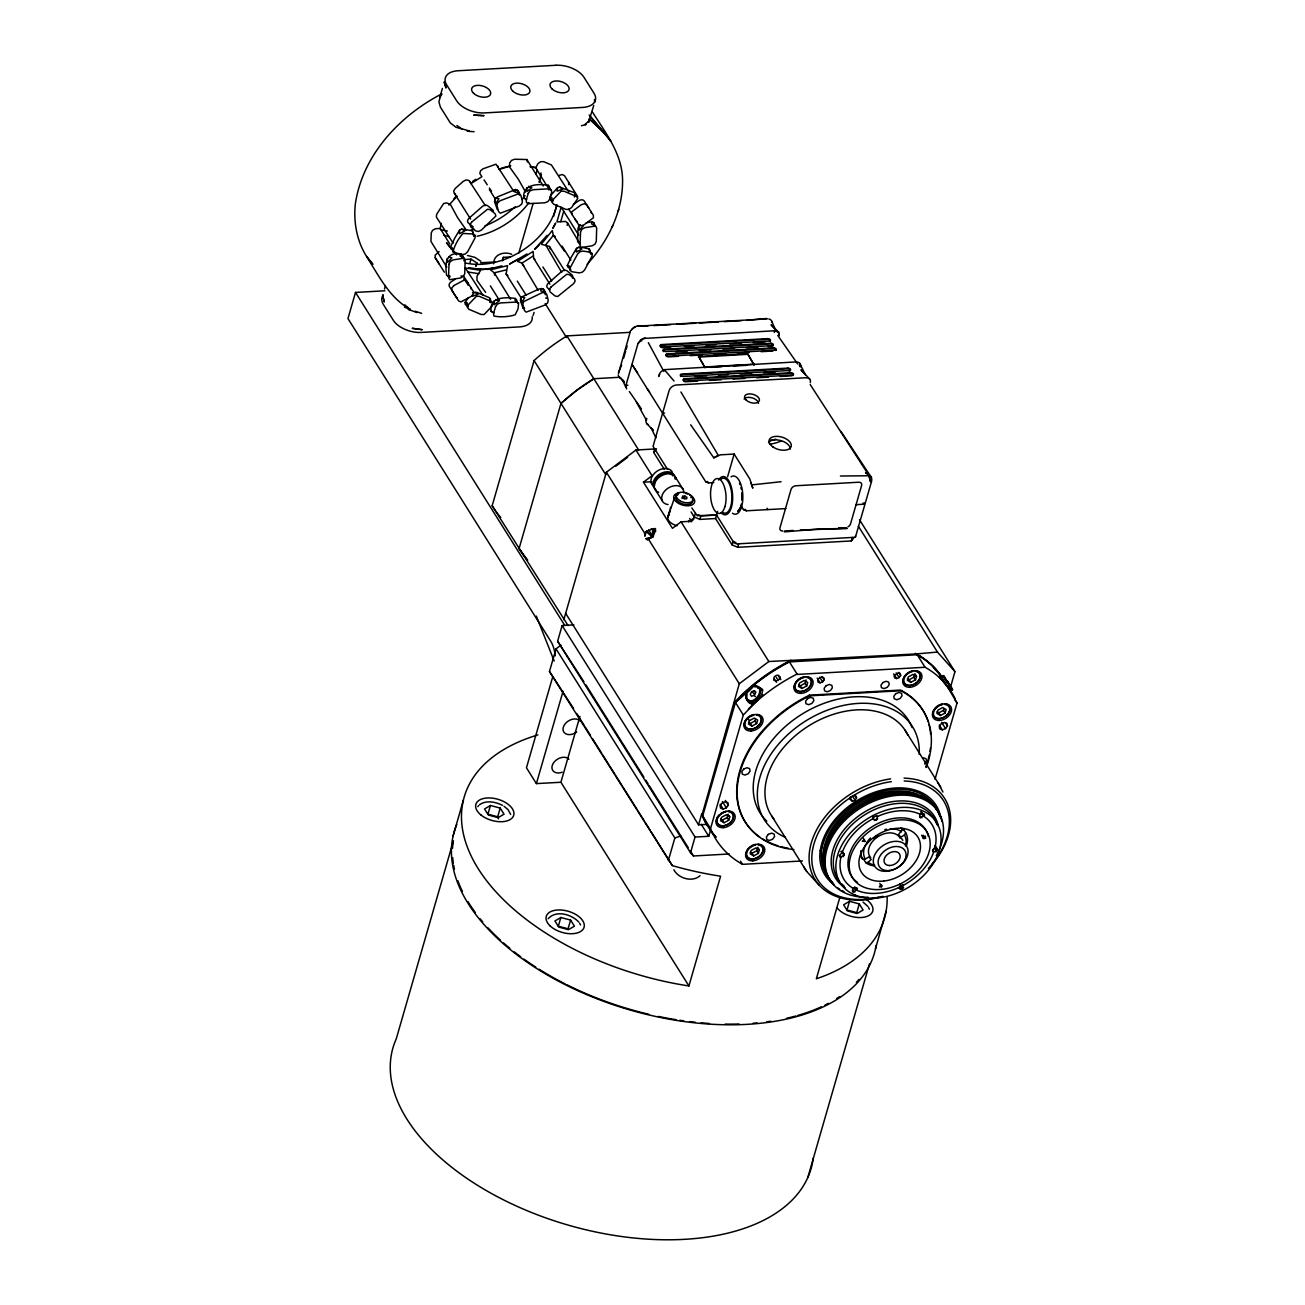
<?xml version="1.0" encoding="UTF-8"?>
<svg xmlns="http://www.w3.org/2000/svg" width="1305" height="1305" viewBox="0 0 1305 1305"><rect width="100%" height="100%" fill="white"/><g stroke="black" fill="none" stroke-linecap="round" stroke-linejoin="round"><path stroke-width="1.5" d="M462.623 258.227L462.198 254.769L460.763 253.904C445.119 251.539 445.119 264.654 446.555 275.192L449.931 277.215M594.15 226.075L593.726 222.617L592.274 221.752L586.222 222.78M459.572 230.12L459.393 233.758L464.857 230.871L461.562 229.076L459.572 230.12L454.988 237.689L450.307 247.363L453.732 251.539L451.987 247.542L450.307 247.363L446.522 242.714L450.078 247.314M576.549 248.358L576.37 251.995L581.834 249.108L578.539 247.314L576.549 248.358L571.166 257.379L567.284 265.6L570.709 269.776L568.964 265.763L567.284 265.6M549.862 284.131L533.68 258.357L533.141 251.408L517.498 261.343L521.935 263.137L523.974 266.285M626.596 388.939L625.927 385.334L637.998 343.525L643.022 338.501L774.795 330.736L778.514 332.025L779.167 335.63L778.514 332.025L771.076 324.798L775.447 329.692L771.679 321.193M519.325 195.114L518.33 191.28L515.654 189.502L497.678 196.778L495.802 198.034L494.513 201.525L497.336 209.599M544.577 291.716L543.255 288.894L539.405 288.862L521.657 296.953L520.369 300.46L523.191 308.518M567.218 225.422L567.479 222.829L565.473 221.426L556.909 221.932L561.166 207.169L578.751 235.145M557.545 187.741L557.072 191.15L562.781 189.225L559.633 187.023L557.545 187.741L550.612 195.636L549.911 199.094L552.341 202.161L551.852 197.626L549.731 197.43M587.12 264.279C608.342 241.164 623.35 210.627 622.55 178.752C621.735 153.338 605.52 132.735 592.552 112.197M510.581 299.253L494.269 272.827L490.419 269.809L507.563 265.616L506.112 273.985L521.299 298.144M463.879 260.902L464.189 259.532L470.975 259.14L476.863 262.909L476.243 265.665M502.8 260.087L503.404 257.33L510.19 256.955M682.743 496.259L682.433 497.645L684.391 498.901L686.658 498.771L686.968 497.384L684.995 496.128L682.743 496.259L682.107 498.445M747.031 694.097C743.834 717.897 777.046 686.381 754.404 686.773M441.384 223.302L440.176 228.457L449.801 244.019M563.678 211.377L560.693 221.703M843.209 856.781L844.074 853.747L842.214 852.524L839.425 855.493L840.958 856.863A51.857 36.442 -32.1 0 0 852.703 888.118L856.798 888.069L856.308 890.092L853.046 891.837L852.296 890.467M589.534 252.256L589.338 248.994L582.389 247.412M873.42 815.902L872.686 818.871A51.874 36.361 -32.1 0 0 842.247 852.524M472.361 230.757L473.797 235.993L472.361 230.757L461.562 229.076M589.338 248.994L590.186 252.893M691.813 507.955L697.278 515.703L716.543 515.035L733.932 542.701L736.721 543.908L854.367 537.317L855.509 536.861L871.74 480.827M630.543 330.703L618.472 373.475M670.639 507.172L667.736 517.661L670.036 510.908L667.997 516.421M875.459 948.963L886.079 911.298M453.047 836.211L463.422 799.981M384.926 290.787L355.515 292.434L347.962 318.567L550.857 641.408A21.875 9.624 86.8 0 1 555.229 655.828M384.502 289.009L385.464 285.681M440.911 93.601L442.395 88.43M469.979 262.631L470.975 259.14M475.852 266.399L476.863 262.909M493.698 263.806C493.453 254.116 504.268 251.229 511.707 254.263M502.392 260.804L503.404 257.33M518.786 253.105L533.141 203.401M541.412 174.707L539.21 182.357A65.609 46.083 -32.1 0 0 540.971 172.913M548.752 189.894L549.226 186.436L548.165 185.245C538.052 183.63 522.294 184.07 523.729 198.148L526.633 199.698M553.565 216.369L556.876 204.885M533.125 315.549L534.039 312.384M593.742 105.509L588.49 122.311L589.403 119L604.835 133.355L610.773 141.185L590.284 116.553M568.099 625.601L492.164 505.736L534.071 360.572L605.699 474.58M519.08 548.573L527.677 560.302A150.891 106.015 -32.2 0 1 519.08 548.557L560.971 403.408L576.745 390.326L593.84 378.727L619.826 377.259M453.439 840.73L396.247 1038.878A217.609 121.691 16.1 0 0 569.111 1225.379A217.609 121.691 16.1 0 0 813.227 1158.22M490.452 805.479L484.53 808.97L488.347 815.054L498.102 817.664L504.04 814.173L500.207 808.089L490.452 805.479L487.94 814.19L497.694 816.8L498.575 818.871M623.627 358.125L625.65 351.143M626.155 349.414L627.15 345.923M497.694 816.8L500.207 808.089M729.234 853.976L693.428 855.982L690.508 852.72L557.61 641.228L562.129 625.552L573.89 624.883M563.809 619.728L606.368 472.247L635.943 450.029L656.48 448.871M537.921 734.894A218.702 122.311 16.1 0 0 476.814 866.422A218.702 122.311 16.1 0 0 688.909 985.96L720.588 876.193A218.702 122.295 16.1 0 1 672.287 865.606L549.47 671.488L556.012 648.846L560.938 645.143M552.488 677.638L526.453 767.813L536.388 783.62L559.927 782.315M536.388 783.62L563.042 691.307M664.375 469.425L653.691 452.427L654.702 448.936M579.909 716.412L560.905 782.25L688.909 985.928M698.583 356.412L705.01 367.651L698.583 356.412L747.602 353.671L754.029 364.911L747.602 353.671M560.84 917.497L558.328 926.207L568.083 928.801L570.595 920.09L560.84 917.497L554.919 920.971L558.736 927.056L568.491 929.666L574.428 926.175L570.595 920.09M684.375 498.314L684.995 496.128M853.666 538.084L851.398 540.939L737.684 547.301L732.105 544.886L715.532 518.525L699.855 519.406L694.276 516.992L695.288 513.518M699.855 519.406L700.867 515.932L716.543 515.051M715.532 518.525L717.603 511.348M727.619 476.7L734.144 454.058L720.425 454.825L713.802 457.843L690.671 424.81M774.289 332.465L774.795 330.736L778.514 332.025M732.105 544.886L733.1 541.396L735.889 542.603M737.684 547.301L738.679 543.81M668.323 860.615L674.848 837.957L556.012 648.846M690.508 852.72L695.043 837.043L562.129 625.552M706.641 824.385L698.567 824.842L701.715 813.928A139.211 97.793 -32.2 0 0 706.658 824.385L707.065 825.054A139.178 97.761 -32.3 0 1 702.155 814.565M702.123 814.597L739.283 683.738L768.841 661.521L915.8 653.968A138.868 97.565 -32.2 0 1 940.611 675.174M713.966 834.89A138.836 97.549 -32.2 0 1 702.677 816.017L735.449 702.481L752.398 687.653M757.601 700.149L743.312 714.993L710.54 828.545L702.677 816.017M695.043 837.043L708.762 836.277L710.491 830.29A138.868 97.549 -32.1 0 0 716.2 837.174M749.445 720.637L748.483 724.014L751.925 726.069L756.655 723.574L757.65 720.099L754.257 718.06L749.445 720.637L748.63 719.316M720.637 819.083L722.366 820.111L727.081 817.615L728.092 814.141M748.548 722.399L750.277 723.443L754.991 720.931L755.497 719.202M729.74 816.783L726.347 814.744L721.551 817.322L720.572 820.698L724.03 822.754L728.745 820.258L729.74 816.783L728.924 815.462M750.261 852.247L751.99 853.274L756.704 850.778L757.699 847.304L759.363 849.947L758.352 853.405L753.638 855.901L750.196 853.845L751.158 850.485L755.97 847.891L759.363 849.947M798.595 684.782L800.324 685.81L805.038 683.314L806.033 679.856M806.686 685.957L807.697 682.482L804.304 680.443L799.492 683.021L798.529 686.397L801.971 688.453L806.686 685.957L805.038 683.314M851.398 540.939L852.41 537.448M839.686 897.938L816.343 978.799A218.702 122.311 16.1 0 0 887.123 896.649M907.415 678.698L909.145 679.726L913.859 677.23L914.854 673.755L916.518 676.381L915.506 679.856L910.792 682.352L907.35 680.297L908.313 676.92L913.125 674.342L916.518 676.381M849.506 901.315L846.994 910.025L856.749 912.635L859.261 903.925L849.506 901.315L843.585 904.805L847.402 910.89L857.157 913.5L863.094 910.009L859.261 903.925M807.795 1177.567L869.473 963.873M937.023 711.845L938.752 712.873L943.466 710.377L943.972 708.648M950.334 687.719L954.966 671.667L859.571 519.863M945.13 713.019L946.125 709.545L942.732 707.506L937.936 710.083L936.957 713.46L940.416 715.515L945.13 713.019L943.466 710.377M935.016 779.313L957.038 703.036L941.541 676.561M651.228 537.807L645.779 538.769L651.065 537.595L647.117 539.862L653.006 535.866L655.501 530.972L653.609 528.704L653.071 529.944A5.465 2.382 87 0 0 652.549 534.724L652.696 535.817M759.396 693.64L759.787 690.051A8.319 5.726 -50.8 0 0 759.314 688.665A8.319 5.775 -49.3 0 0 757.765 686.822L757.243 686.561A8.417 5.905 -50.3 0 0 756.443 686.267M580.138 224.721L578.017 228.114L577.838 233.856L577.593 241.507L579.518 243.905M653.609 528.704L646.513 531.331L644.849 536.257L644.637 533.141L606.368 472.247M934.82 846.032L937.463 850.012L936.174 851.676L933.842 851.676A51.857 36.442 -32.1 0 1 903.37 885.312L902.065 889.096L900.01 889.39M515.654 189.502L514.806 191.917L519.569 193.254L517.4 189.975M541.51 288.421L540.662 290.836L545.425 292.173L543.255 288.894M903.696 829.572L905.637 832.672L904.43 834.988L900.874 837.174L898.558 834.596L902.538 829.181M548.165 185.245L547.578 186.86L550.498 190.122L549.226 186.436M493.943 312.923L491.055 311.373C489.228 296.692 505.378 296.936 515.475 298.47L514.888 300.085L516.845 302.271M612.061 227.364L612.763 225.52M618.015 211.443L618.815 209.322M460.763 253.904L459.996 255.927L463.928 258.292L462.198 254.769L452.966 252.11C454.466 245.405 458.381 238.587 463.014 233.465L473.291 233.97L475.297 235.373L475.036 237.967L467.63 251.751L465.265 254.035L462.182 254.638M592.274 221.752L591.508 223.775L595.455 226.124L593.726 222.617M850.648 797.42L849.947 799.296L852.442 801.286L855.118 800.21L856.586 797.942L855.868 795.985L853.437 795.642L850.648 797.42A74.303 52.2 -32.1 0 0 813.358 870.044A74.303 52.2 -32.1 0 0 878.852 897.09M919.829 814.141A51.857 36.442 -32.1 0 0 877.629 816.424L876.177 820.046L874.301 820.372M618.472 372.512L621.62 365.09M439.671 97.891L441.906 94.009M588.49 122.311L589.338 120.582L584.966 124.513L586.076 124.579L581.443 125.737M464.988 302.548L467.108 302.727L467.598 307.279L464.988 302.548L468.479 297.524M489.669 302.173L490.37 298.715L489.179 297.622L476.782 292.369L472.801 292.842M574.412 197.055L575.114 193.597L573.923 192.504L559.633 187.023M747.047 691.911L746.688 692.645A8.336 5.726 -49.8 0 0 746.085 694.896L745.938 695.647A8.254 5.824 -48 0 0 745.922 696.691L746.134 697.604A8.368 5.807 -49.5 0 0 746.525 698.681L748.026 700.214A8.352 5.84 -51.6 0 0 748.809 700.622L749.739 700.818A8.368 5.856 -49.2 0 0 751.762 700.818L752.479 700.557A8.287 5.856 -50.3 0 0 754.567 699.708M637.998 343.525L640.788 339.74L645.388 337.979M751.696 691.617L750.261 694.342L751.452 696.234L754.094 695.418L755.546 692.71L754.339 690.802L751.696 691.617L754.682 694.178M485.607 292.385L476.945 280.298L477.01 276.154L480.615 270.347L465.363 267.965L482.915 295.191M864.872 841.431L864.35 839.523L862.262 841.252L864.872 841.431L863.274 838.136M758.107 696.201L758.939 694.766A8.368 5.856 -49.2 0 0 759.477 693.64M548.182 918.736C555.979 909.732 571.59 914.299 578.784 922.048M925.522 838.169L925.327 836.146L923.108 838.169L925.522 838.169L923.288 835.216M674.424 497.923L670.607 509.211M477.842 806.637L478.511 805.691M933.679 848.739L932.814 851.757M881.462 886.78L882.147 885.834L881.054 884.594L879.374 886.894L881.462 886.78L879.815 883.322M726.363 807.828L728.321 805.169L727.864 802.64L725.254 801.743L722.04 802.967L720.083 805.625L720.539 808.154L723.149 809.051L726.363 807.828L722.432 801.564M822.639 681.863L824.173 679.775L823.814 677.801L821.775 677.083L819.246 678.045L817.713 680.133L818.072 682.124L820.111 682.825L822.639 681.863L819.687 677.165M899.112 677.572L900.646 675.484L900.287 673.51L898.248 672.793L894.17 675.86L894.545 677.833L896.584 678.551L899.112 677.572L896.16 672.891M945.538 728.598L947.479 725.939L947.022 723.427L944.429 722.513L941.199 723.753L939.257 726.412L939.714 728.924L942.308 729.838L945.538 728.598L941.606 722.334M924.592 763.931L926.55 761.272L926.093 758.76L923.483 757.846M748.189 691.699L750.571 688.942M856.325 890.059A51.857 36.442 -32.1 0 0 898.492 887.726L902.587 885.133M653.691 452.427L655.958 449.573M690.312 521.592L692.564 518.738M539.063 245.324L534.626 249.255L547.089 235.34M453.846 198.996L456.293 195.962M921.395 811.743L923.369 816.033A51.857 36.442 -32.1 0 1 935.098 847.32L932.553 850.289L933.842 851.676M457.158 196.125L448.92 205.097M730.718 822.232L731.289 821.595A8.858 6.231 -32.5 0 0 730.637 812.265L728.63 811.726M583.417 225.749L579.257 230.088L578.621 226.303M632.321 328.942L635.095 326.87M700.018 875.671C692.547 882.653 678.29 878.428 673.869 869.783M510.777 165.833L499.097 169.503M644.637 533.141L646.513 531.331L653.038 537.497M903.664 887.579L902.065 889.096L898.492 887.726M863.812 859.555L865.753 862.654L868.119 862.279L871.169 859.506L868.853 856.912L865.28 859.114L862.654 859.163L860.696 856.064M877.678 818.692L876.177 820.046L872.686 818.871L874.432 816.62L876.862 816.114M750.032 688.273L749.201 689.024A8.319 5.775 -49.3 0 0 747.031 691.96M615.732 466.244L627.672 457.256M919.536 816.359L920.302 817.566L924.592 815.038L924.103 813.847L921.885 813.602M755.465 698.991L756.313 698.289A8.287 5.954 -49.7 0 0 757.455 697.229M693.444 515.687A8.744 4.894 16.1 0 1 688.926 521.396L681.063 521.837L672.45 528.329L643.463 482.198L652.076 475.721L635.943 450.029M749.739 847.141L750.783 846.341A9.298 6.525 -32.1 0 1 753.132 845.085M518.966 258.798L509.472 264.116L526.975 253.953M479.457 804.761C486.194 799.932 495.525 801.841 502.441 805.332M532.88 256.204L521.935 263.137L538.117 290.281M472.753 181.248L475.885 179.258M439.1 251.604L435.136 255.193L435.218 257.705L444.336 272.19M455.151 279.237L451.465 281.586A4.372 3.067 -32.1 0 0 449.426 286.513L456.065 296.855A4.372 3.067 -32.1 0 0 457.386 297.834M573.319 204.233L578.865 200.709A4.372 3.067 -32.1 0 1 584.216 200.954L593.335 215.26L593.432 217.772L583.922 224.884L580.823 225.781L578.572 224.639L571.933 214.281L571.835 211.769L581.345 204.673L584.444 203.759L586.695 204.901M721.176 813.194L725.939 811.221M713.802 457.843L718.223 455.282L680.916 391.973M440.438 95.444L438.937 101.953L440.389 107.108L450.323 122.915L456.032 127.286L469.392 130.924M441.612 93.96C399.134 115.966 362.35 155.556 355.303 204.233C353.459 222.274 356.836 241.034 366.575 256.481C378.32 274.964 388.368 295.844 407.617 307.833M840.958 856.863L844.319 855.232L840.893 851.366M856.08 504.66L863.926 504.219L865.052 502.8M882.604 791.27L867.303 796.458A63.978 44.941 -32.1 0 0 829.621 878.542M472.328 296.268L478.038 294.343L474.89 292.141M674.848 837.957L680.835 835.95M559.127 175.425L562.21 174.527L564.478 175.669L577.724 196.631M506.258 269.907L494.269 272.827L494.66 275.159M493.29 267.884L482.491 269.695L468.805 267.688M501.952 265.845L487.874 269.385L476.553 268.814M753.638 715.205L749.657 716.869A8.858 6.215 -32.1 0 0 745.318 726.298A8.858 6.215 -32.1 0 0 754.926 728.125A8.858 6.231 -32.5 0 0 759.135 715.907A8.858 6.215 -32.1 0 0 756.541 715.058M501.25 168.166L508.885 166.29M922.7 813.439L919.748 814.092L920.302 817.566L922.048 817.697M659.678 374.535A6.558 4.616 -32.1 0 0 658.699 376.476L659.204 374.731A6.558 4.616 -32.1 0 1 664.327 369.658L796.001 361.925A6.558 4.616 -32.2 0 1 800.373 366.819M766.606 318.453L746.982 320.361M440.03 228.473L435.397 228.718L432.493 230.398L431.237 233.04L430.96 241.409L446.799 267.134M751.158 483.062L751.598 484.905L781.091 481.724M578.539 247.314L580.595 247.134M784.354 531.885L817.746 529.096L847.092 528.378L800.308 530.058M480.632 262.762L495.345 261.946M637.933 326.12L767.34 318.877M648.03 325.907L637.199 325.695M653.74 325.581L670.868 324.619M676.577 324.309L695.598 323.232M699.398 323.02L718.435 321.96M724.145 321.634L741.273 320.671M630.038 332.351L566.908 335.891L638.553 449.882M670.672 347.212L662.81 347.652A1.974 1.093 16.1 0 1 660.689 346.983M684.456 346.429L694.293 345.874M706.103 345.221L715.939 344.667M729.707 343.9L741.517 343.231M753.328 342.579L765.138 341.91M675.533 351.697L687.344 351.045M699.154 350.376L710.964 349.724M722.774 349.055L734.585 348.402M746.395 347.734L758.189 347.081M768.041 346.526L771.973 346.298A1.974 1.093 16.1 0 0 772.984 345.026A1.974 1.093 16.1 0 0 770.488 343.933L664.212 349.887A1.974 1.093 16.1 0 0 663.593 351.6M678.437 356.314L668.6 356.869A1.974 1.093 16.1 0 1 665.942 355.335M690.247 355.661L702.057 354.993M713.868 354.34L725.678 353.671M737.472 353.003L749.282 352.35M761.092 351.681L772.903 351.029M698.387 357.113L747.406 354.356M705.206 366.95L754.225 364.209M710.67 367.341L721.975 366.705M733.296 366.069L746.493 365.335M694.733 376.476L706.543 375.807M718.354 375.155L728.19 374.6M740 373.931L751.811 373.279M763.621 372.61L775.431 371.958M685.826 381.745L697.637 381.076M709.447 380.424L721.257 379.755M733.067 379.103L744.861 378.434M756.672 377.781L768.482 377.112M780.292 376.46L792.102 375.791M625.927 385.334L627.901 385.236M662.614 413.196L664.571 413.081M643.463 482.198L651.782 481.741M637.59 372.822L631.963 364.438L705.662 481.708L707.636 481.61L708.452 482.915L713.753 482.622M741.012 505.655L743.491 509.602L745.449 509.488L746.281 510.81L785.822 508.591M784.631 530.939L793.342 530.45M915.8 653.968L937.463 652.076L954.966 671.667M941.623 676.806L935.033 668.503A138.787 97.516 -32.2 0 0 917.236 654.735L789.427 661.912L797.29 674.424L925.082 667.263A138.803 97.516 -32.2 0 1 942.911 681.014L950.954 691.405M809.345 695.174L900.466 690.068A104.938 73.716 -32.1 0 1 928.149 721.649M809.753 695.826L900.874 690.72M710.524 828.593A138.901 97.581 -32.2 0 0 742.48 864.35L802.396 860.941M447.99 276.056L450.013 276.024M840.436 476.015L869 475.754L870.468 481.578L869 475.754M854.987 891.919L853.046 891.837L852.687 888.15M838.658 527.921L846.586 528.378M467.174 131.234L474.106 131.707M404.762 304.881L410.308 309.513L408.204 309.367L416.964 312.564M478.772 273.691L468.12 272.027M467.516 255.486L474.906 257.346L480.86 261.277M757.928 844.237L760.032 844.71A9.298 6.525 -32.1 0 1 761.06 854.612A9.298 6.525 -32.1 0 1 748.613 858.266A9.298 6.525 -32.1 0 1 748.776 848.022M944.706 703.852L946.81 704.308A9.298 6.525 -32 0 1 949.73 710.785A9.298 6.525 -32 0 1 942.911 717.783L941.704 718.223A9.298 6.525 -32 0 1 932.798 713.248A9.298 6.525 -32 0 1 942.357 703.982M683.673 492.328L684.505 492.458A8.76 4.877 16 0 1 693.069 500.06A8.744 4.894 16.5 0 1 690.671 502.246L689.383 502.621A8.76 4.877 16 0 1 679.562 500.533M530.124 166.763L535.849 167.66L530.45 166.714M902.016 885.1L903.37 885.312M545.637 298.029L547.007 298.258M650.999 528.9L653.43 529.308A5.465 2.398 86.8 0 1 655.746 529.096M756.378 686.283L754.714 686.202A8.417 5.905 -50.3 0 0 753.67 686.348L752.251 686.887A8.287 5.693 -48.9 0 0 750.049 688.306M708.452 482.915L705.662 481.708M746.281 510.81L743.491 509.602M523.729 198.148L524.953 198.409M491.055 311.373L492.262 311.634M495.802 198.034L498.934 198.752L495.753 203.515L494.644 199.779M521.657 296.953L524.773 297.671L521.609 302.434L520.499 298.698M935.098 847.32L937.104 848.429M522.881 307.833L524.626 308.323M876.128 816.049L877.547 816.457M448.61 256.873L451.889 257.901L447.746 262.24L447.093 258.455M415.235 311.226L421.678 313.363M543.255 186.011L526.894 159.536L514.61 159.226L511.544 160.401L509.684 162.929L509.57 167.007L518.297 179.16L525.605 192.129M404.485 307.115L410.308 309.513M528.558 186.338L531.885 187.741L526.959 191.444L526.747 187.692M495.867 299.563L499.211 300.966L494.285 304.669L494.073 300.933M552.88 200.937L549.911 199.094M468.136 306.055L465.167 304.212M855.444 895.165L853.421 894.3A56.865 39.966 -32.2 0 1 871.104 816.604A56.865 39.966 -32.2 0 1 940.301 846.26A56.865 39.966 -32.2 0 1 855.493 895.214M698.077 514.725L700.867 515.932M567.92 267.052L569.469 267.802M450.943 248.815L452.492 249.565M871.512 477.695L865.558 472.622L870.533 475.868L871.593 480.142L871.512 477.695L840.958 431.4M853.421 888.297L856.308 890.092L854.824 886.796M555.343 236.645L553.369 235.324L552.276 230.545L541.216 244.247L549.438 246.482L564.608 270.641M504.024 806.262L507.988 809.573L510.663 814.418M863.078 902.098L867.858 906.42M456.913 125.476L462.296 129.374M485.346 205.635L468.952 180.465L466.276 179.894L463.275 181.33L455.2 188.491L453.634 191.101L454.401 193.352L470.599 219.109M454.401 193.352L455.624 194.347M533.68 258.357L534.887 259.369M549.829 289.792L547.643 287.997A4.372 3.067 -32.2 0 1 548.426 283.136L561.362 271.701A4.372 3.067 -32.1 0 1 567.023 270.836L571.9 274.833A4.372 3.067 -32.1 0 1 572.406 277.998M473.258 226.988L468.381 222.976A4.372 3.067 -32.1 0 1 469.164 218.114L482.1 206.679A4.372 3.067 -32.2 0 1 487.76 205.815L492.638 209.811A4.372 3.067 -32.2 0 1 493.421 211.198M754.339 690.802L755.84 692.09M754.094 695.418L755.579 696.707M941.199 679.269L944.983 682.515M589.403 119L604.835 133.355L589.142 114.987M513.925 191.623L495.998 164.202L483.046 168.785L480.468 170.89L479.865 173.549L481.904 176.697L470.958 183.63L470.175 181.477M506.112 273.985L507.841 275.632M619.141 377.08L624.1 381.892M646.513 531.331L652.206 536.926M937.414 671.569L933.287 667.328L942.063 677.23A138.868 97.549 -32.1 0 0 915.409 653.365M943.319 680.965L939.176 676.724L948.947 688.208M841.709 851.284L844.074 853.747M818.953 884.888L806.637 871.414L771.679 815.919M809.655 379.037L800.976 369.837L805.348 374.731L799.72 363.23M646.791 423.619L652.989 430.193M640.788 339.74L641.815 340.899M624.394 381.859L622.208 379.412L625.796 387.242M653.283 430.373L651.097 427.926L655.926 437.795A6.558 4.616 -32.1 0 1 656.072 435.837M515.475 298.47L517.808 303.364M557.61 641.228L583.922 681.716M549.47 671.488L573.548 708.436M899.439 886.144L902.065 889.096L899.961 883.762M943.531 675.647L945.391 678.29M664.327 369.658L674.049 381.044M372.969 264.181L366.575 256.481L372.512 264.311M655.714 531.102L655.159 530.499A3.621 1.599 86.6 0 0 653.511 531.788A3.605 1.615 87 0 0 653.593 535.866M946.875 680.688L947.593 681.944M934.625 846.129L937.463 850.012L935.098 845.607M647.28 388.808L649.596 392.055M578.849 242.012L567.479 222.829M564.445 251.147L553.369 235.324L545.653 244.9L561.705 272.451M466.146 229.876L457.615 217.674L450.47 204.526L446.702 202.911L443.618 203.515L436.62 214.412L436.359 217.005L453.145 243.219M777.747 335.434L797.632 363.948M629.353 391.565L641.456 408.987M901.527 838.463L902.832 840.355M463.862 278.666L468.413 285.42M945.358 679.024L948.05 683.102M568.784 191.917L551.428 164.952L543.679 161.673L540.727 161.69L537.97 163.598L535.735 167.807L547.007 186.044M922.57 835.624L924.592 838.675M484.041 179.927L487.254 184.788M489.391 188.018L491.528 191.264M943.58 675.729L952.568 689.529L952.177 688.779M947.218 681.047L952.471 690.166L947.691 683.086M774.469 679.171L776.491 682.287M948.148 682.482L951.965 688.453M778.808 676.496L780.863 679.628M776.181 677.23L778.253 680.394M947.985 682.711L949.73 685.141L942.96 675.517L947.348 682.548M810.193 384.518L867.711 473.519M587.054 205.391L588.963 208.343M572.291 214.77L569.453 210.333A4.372 3.067 -32.1 0 1 569.111 208.718M575.13 219.207L576.076 220.676A4.372 3.067 -32.2 0 0 577.397 221.654M467.989 283.055L464.205 277.133A4.372 3.067 -32.2 0 0 460.91 276.073M435.218 257.705L439.361 264.165M863.094 502.898L863.926 504.219M858.347 526.192L937.463 652.076M955.064 699.904L957.038 703.036M917.219 654.751L925.082 667.263M945.521 722.823L947.479 725.939M938.752 712.873L940.416 715.515M913.859 677.23L915.506 679.856M939.355 725.14L942.308 729.838M909.145 679.726L910.792 682.352M898.688 672.369L900.646 675.484M893.631 673.853L896.584 678.551M734.144 454.058L749.886 479.098L752.822 488.168L751.598 484.905M767.014 508.281L767.846 509.602M937.936 782.69L942.96 792.037M562.047 246.09L570.84 260.07M935.489 846.88L937.463 850.012M822.215 676.643L824.173 679.775M817.158 678.143L820.111 682.825M675.696 477.565L683.151 489.424M542.913 266.954L551.705 280.934M667.524 469.327L653.055 446.294L669.139 390.538A6.558 4.616 -32.1 0 1 676.528 384.991L805.935 377.749A6.558 4.6 -32.2 0 1 810.307 382.642M489.375 189.568L495.443 199.225M691.079 511.903L694.276 516.992M800.324 685.81L801.971 688.453M689.595 518.444L691.683 521.788M545.18 303.576L566.517 337.522M681.063 521.837L768.841 661.521M852.442 801.286L849.963 797.339L852.654 796.246L855.118 800.21M654.849 489.032L662.255 500.81M517.335 281.146L526.127 295.142M490.386 285.893L499.179 299.889M648.438 539.177L739.283 683.738M754.991 720.931L756.655 723.574M454.678 251.783L456.636 254.899M750.277 723.443L751.925 726.069M735.449 702.481L743.312 714.993M803.831 866.928L806.637 871.414M725.368 800.471L728.321 805.169M756.704 850.778L758.352 853.405M751.99 853.274L753.638 855.901M720.197 804.353L723.149 809.051M727.081 817.615L728.745 820.258M722.366 820.111L724.03 822.754M740.522 861.169L742.48 864.302M710.491 830.29L710.899 830.959A138.868 97.565 -32.2 0 0 715.58 836.75M701.193 824.238L708.762 836.277M565.652 613.35L698.567 824.842M355.515 292.434L564.804 625.47M585.831 684.766L621.702 741.844M622.403 742.953L634.883 762.805M635.421 763.653L643.871 777.111M645.877 780.292L648.079 783.799M649.123 785.48L688.159 847.581M690.263 850.942L693.428 855.982M576.712 713.476L584.118 725.27M585.178 726.95L590.48 735.368M592.584 738.728L601.752 753.328M602.763 754.926L608.815 764.551M609.827 766.149L614.851 774.175M615.862 775.774L621.914 785.398M622.925 786.997L637.019 809.443M638.031 811.041L644.083 820.666M645.094 822.264L650.118 830.29M651.13 831.889L657.182 841.513M658.193 843.112L672.287 865.558M905.001 730.148L940.758 787.192M854.922 795.3L856.586 797.942M920.792 811.759L923.369 816.033M921.624 835.233L923.663 838.675M648.634 529.895L652.63 536.649M636.285 401.81L646.367 420.21M648.34 342.677L663.821 371.403M579.632 923.239L580.546 924.968M868.559 907.513L869.375 909.194M856.798 888.069L857.352 889.162M536.322 616.091L554.185 661.015M549.438 246.482L550.204 248.749M934.576 846.929L936.174 851.676M544.968 293.233L545.376 294.767M497.727 165.849L498.119 167.366M839.425 855.493L839.767 857.075M589.974 250.462L590.774 254.23M526.894 159.536L527.334 161.934M490.745 302.63L490.37 298.715M594.46 99.539L594.656 102.361M575.114 193.597L575.162 194.494M568.621 182.129L568.703 184.641M855.509 535.898L855.509 536.861M516.552 299.661L516.568 301.373M858.984 979.386A217.609 121.675 16.1 0 1 856.39 982.306M839.653 996.547A217.609 121.675 16.1 0 1 836.587 998.57M828.398 1003.317A217.609 121.675 16.1 0 1 824.939 1005.095M821.383 1006.775A217.609 121.675 16.1 0 1 797.812 1015.437M795.871 1015.975A217.609 121.675 16.1 0 1 786.54 1018.292M770.831 1021.228A217.609 121.675 16.1 0 1 766.769 1021.799M757.079 1022.908A217.609 121.675 16.1 0 1 753.115 1023.25M738.973 1024.017A217.609 121.675 16.1 0 1 725.107 1024.099M709.121 1023.446A217.609 121.675 16.1 0 1 701.062 1022.826M695.32 1022.272A217.609 121.675 16.1 0 1 689.529 1021.603M683.706 1020.853A217.609 121.675 16.1 0 1 679.823 1020.282M675.941 1019.678A217.609 121.675 16.1 0 1 658.47 1016.448M648.732 1014.279A217.609 121.675 16.1 0 1 566.925 984.818M565.196 983.954A217.609 121.675 16.1 0 1 539.03 969.207M535.735 967.119A217.609 121.675 16.1 0 1 523.909 959.093M520.662 956.728A217.609 121.675 16.1 0 1 514.333 951.916M509.782 948.262A217.609 121.675 16.1 0 1 503.567 942.96M500.549 940.269A217.609 121.675 16.1 0 1 488.037 927.888M482.703 921.868A217.609 121.675 16.1 0 1 480.175 918.818M475.428 912.684A217.609 121.675 16.1 0 1 467.94 901.543M462.443 891.494A217.609 121.675 16.1 0 1 457.925 880.875M454.45 869.097A217.609 121.675 16.1 0 1 453.683 865.231M453.373 863.306A217.609 121.675 16.1 0 1 452.704 857.564M452.558 848.12A217.609 121.675 16.1 0 1 453.047 842.59M876.161 945.358A218.702 122.278 16.1 0 1 630.56 1010.135A218.702 122.278 16.1 0 1 456.717 824.581M528.933 202.634A65.609 46.083 -32.1 0 1 477.092 236.254M448.822 236.596A65.609 46.083 -32.1 0 1 443.912 235.177M556.713 204.999A65.609 46.099 -32.1 0 1 465.379 262.957M470.828 287.475A4.372 3.067 -32.1 0 1 471.17 289.09M590.855 211.312A4.372 3.067 -32.1 0 1 591.181 212.911M537.138 169.536A67.534 47.453 -32.1 0 1 535.98 174.364M525.083 195.685A67.534 47.453 -32.1 0 1 522.082 199.453M515.181 206.728A67.534 47.453 -32.1 0 1 484.824 225.928M474.155 229.337A67.534 47.453 -32.1 0 1 471.17 230.023M447.338 231.018A67.534 47.453 -32.1 0 1 440.372 229.517M383.295 294.881A21.875 12.218 16.1 0 0 383.393 304.522L393.343 320.329A21.875 12.234 16.1 0 0 421.221 332.416L519.26 326.919A21.875 12.234 16.1 0 0 532.195 316.772M865.394 898.884A19.689 11.011 16.1 0 1 866.504 916.599A19.689 11.011 16.1 0 1 837.223 908.084M576.696 732.007A9.836 6.917 -32.2 0 1 564.233 732.643A9.836 6.917 -32.2 0 1 567.496 721.567A9.836 6.917 -32.2 0 1 579.958 720.915M562.227 772.201A9.836 6.917 -32.2 0 1 552.227 769.395A9.836 6.917 -32.2 0 1 557.512 759.151A9.836 6.917 -32.2 0 1 568.898 759.249M500.777 517.465A150.891 105.999 -32.1 0 1 492.164 505.736M534.153 360.506A150.891 105.999 -32.1 0 1 567.055 335.842M560.971 403.408A150.891 105.999 -32.1 0 1 593.824 378.711M857.499 882.408A43.734 30.716 -32.1 0 1 871.218 827.305A43.734 30.716 -32.1 0 1 928.295 836.277M839.523 881.446A56.865 39.933 -32.2 0 1 866.944 813.472A56.865 39.933 -32.2 0 1 936.925 824.613M844.237 886.177A56.865 39.933 -32.2 0 1 841.725 883.925M826.114 848.054A63.978 44.908 -32.1 0 1 886.111 795.675A63.978 44.908 -32.1 0 1 941.9 821.432M844.041 891.625A63.978 44.843 -32.4 0 1 841.839 890.516M839.751 889.276A63.978 44.843 -32.4 0 1 837.761 887.922M834.123 884.855A63.978 44.843 -32.4 0 1 826.261 848.054M868.037 897.22A63.978 44.957 -32.1 0 1 828.724 844.237A63.978 44.957 -32.1 0 1 908.753 795.463A63.978 44.957 -32.1 0 1 936.321 855.591M845.281 887.922A58.301 40.944 -32.2 0 1 861.577 813.896A58.301 40.944 -32.2 0 1 938.344 826.098M733.932 704.162A138.868 97.565 -32.2 0 1 791.222 660.999M733.655 703.313A138.868 97.549 -32.1 0 1 790.977 660.281M757.993 696.136A8.27 5.595 -49.4 0 1 757.275 697.082M755.399 698.893A8.27 5.595 -49.4 0 1 754.486 699.529M752.479 703.574A8.744 6.085 -49.6 0 1 750.718 703.036M749.657 702.237A8.744 6.085 -49.6 0 1 748.548 700.247M749.657 701.47A8.303 5.775 -48.9 0 1 749.086 700.181M760.962 688.942A8.76 6.085 -50.4 0 1 762.56 691.063M757.814 688.11A8.76 6.085 -50.4 0 1 759.722 688.339M762.691 694.586A8.319 5.726 -50.2 0 1 762.593 695.125M752.006 701.389A8.727 6.133 -50.5 0 1 749.967 701.47A8.744 6.052 -48.2 0 1 746.835 699.757L746.378 698.991A8.727 6.133 -50.5 0 1 745.938 694.961A8.76 6.019 -50 0 1 746.949 692.188A8.792 6.166 -49.2 0 1 747.863 690.557L748.695 689.578A8.76 6.133 -49.4 0 1 751.076 687.458M758.433 696.919A8.76 6.133 -49.4 0 1 755.22 699.986L754.682 700.263A8.744 6.068 -49.7 0 1 751.974 701.323M751.076 687.507A8.744 6.068 -49.7 0 1 753.719 686.283A8.744 5.987 -48.2 0 1 758.042 686.577A8.744 6.068 -49.7 0 1 760.424 690.329A8.744 6.003 -50.5 0 1 758.988 695.793A8.792 6.036 -49.6 0 1 758.336 696.854M915.409 671.325A8.858 6.231 -32.2 0 1 920.107 676.871A8.858 6.231 -32.2 0 1 913.794 684.424L912.978 684.75A8.858 6.231 -32.2 0 1 909.21 685.419L907.807 685.255A8.858 6.231 -32.2 0 1 904.104 678.47A8.858 6.231 -32.2 0 1 912.489 671.488M915.082 670.688A9.298 6.525 -32.1 0 1 920.335 676.577A9.298 6.525 -32.1 0 1 913.288 684.636A9.298 6.541 -32.2 0 1 906.371 685.027L905.474 684.57A9.298 6.541 -32.2 0 1 907.921 672.809M909.047 672.124A9.298 6.541 -32.2 0 1 910.238 671.553M911.461 671.113A9.298 6.541 -32.2 0 1 912.684 670.819M945.016 704.488A8.858 6.231 -32.2 0 1 949.502 711.062L949.29 711.698A8.858 6.231 -32.2 0 1 939.551 718.566A8.858 6.231 -32.2 0 1 933.483 712.612A8.858 6.231 -32.2 0 1 942.112 704.651M758.238 844.89A8.858 6.215 -32.1 0 1 762.512 852.1A8.858 6.215 -32.1 0 1 752.757 858.951A8.858 6.215 -32.1 0 1 746.705 852.981L747.357 851.056A8.858 6.215 -32.1 0 1 752.153 846.244L752.952 845.836A8.858 6.215 -32.1 0 1 755.367 845.053M754.339 844.661A9.298 6.525 -32.1 0 1 755.579 844.368M725.727 811.922A8.841 6.215 -32.1 0 0 717.13 822.117A8.841 6.215 -32.1 0 0 728.598 823.944A8.907 6.231 -32.2 0 0 730.686 822.215M728.304 811.09A9.298 6.525 -32.1 0 1 732.415 820.111A9.298 6.525 -32.1 0 1 719.61 825.413A9.298 6.525 -32.1 0 1 719.153 814.875M757.308 714.569A9.298 6.525 -32.1 0 1 758.156 726.004A9.298 6.525 -32.1 0 1 744.633 725.906A9.298 6.525 -32.1 0 1 753.85 714.553M806.572 677.425A8.858 6.215 -32.1 0 1 808.627 687.963A8.858 6.215 -32.1 0 1 795.381 688.697A8.858 6.215 -32.1 0 1 803.701 677.589M806.262 676.789A9.298 6.525 -32.2 0 1 810.911 684.766A9.298 6.525 -32.2 0 1 799.671 691.585A9.298 6.525 -32.2 0 1 795.022 683.608M795.561 682.548A9.298 6.525 -32.2 0 1 803.864 676.92M873.143 794.044A63.978 44.941 -32.1 0 1 936.778 809.997M904.202 780.977A74.303 52.2 -32.1 0 1 932.113 863.861M853.437 795.642A74.303 52.2 -32.1 0 1 891.348 781.662M748.352 709.104A138.836 98.038 -32 0 1 797.127 674M740.653 696.707A138.836 97.842 -32.2 0 1 789.313 661.619M942.911 681.014A138.901 97.581 -32.2 0 1 955.276 699.007M904.071 778.123A76.473 53.717 -32.1 0 1 928.377 868.445M882.93 896.274A76.473 53.717 -32.1 0 1 809.182 854.742A76.473 53.717 -32.1 0 1 890.646 778.873M762.071 689.154A9.298 6.46 -49.3 0 1 762.838 690.068M751.99 704.178A9.298 6.46 -49.3 0 1 750.718 703.721M749.69 703.004A9.298 6.46 -49.3 0 1 748.124 699.611M758.303 687.882A9.298 6.46 -49.3 0 1 759.771 687.996M900.874 690.736A104.922 73.716 -32.1 0 1 926.224 767.519M793.897 849.604A104.922 73.716 -32.1 0 1 737.504 785.235A104.922 73.716 -32.1 0 1 809.85 695.826M766.769 821.171A87.484 61.449 -32.1 0 1 800.324 715.189A87.484 61.449 -32.1 0 1 912.081 727.554M785.382 837.37A87.484 61.466 -32.1 0 1 806.262 720.605A87.484 61.466 -32.1 0 1 919.226 754.355M773.947 819.034A79.279 55.691 -32.1 0 1 808.823 725.792A79.279 55.691 -32.1 0 1 907.807 735.139M929.046 724.732A104.938 73.716 -32.1 0 1 930.71 734.405M930.465 747.961A104.938 73.716 -32.1 0 1 929.976 751.403M929.323 754.861A104.938 73.716 -32.1 0 1 925.816 766.818M788.204 848.234A104.938 73.716 -32.1 0 1 781.303 846.749M777.943 845.787A104.938 73.716 -32.1 0 1 762.512 838.838M759.755 837.011A104.938 73.716 -32.1 0 1 759.51 734.275A104.628 73.357 -32.2 0 1 768.205 724.683A104.938 73.716 -32.1 0 1 809.426 695.174M741.909 492.703A17.487 7.7 86.8 0 1 741.974 500.239M740.147 508.053A17.487 7.7 86.8 0 1 739.038 510.076M738.385 510.891A17.487 7.7 86.8 0 1 737.7 511.576M782.886 531.037A4.372 3.067 -32.2 0 1 779.966 527.775L791.026 489.457A4.372 3.067 -32.1 0 1 795.952 485.754L858.69 482.23A4.372 3.067 -32.2 0 1 861.61 485.493L850.55 523.827A4.372 3.067 -32.1 0 1 850.305 524.463M849.898 525.116A4.372 3.067 -32.1 0 1 847.94 526.845M768.808 318.958A6.558 4.616 -32.1 0 1 771.908 322.417M631.131 330.312A6.558 4.6 -32.1 0 1 636.367 326.381M621.376 378.287A6.558 4.616 -32.2 0 1 618.293 374.829M775.823 439.198A28.416 19.966 -32.2 0 1 770.358 440.307M781.467 440.894A33.375 23.457 -32.1 0 1 769.722 444.157M648.373 424.647A6.558 4.616 -32.1 0 1 646.138 420.031L646.628 418.285A6.558 4.616 -32.2 0 0 646.497 420.177M685.125 381.696A1.974 1.093 15.9 0 1 683.216 380.44A1.974 1.093 15.9 0 1 684.342 379.38L790.602 373.426A1.974 1.093 16 0 1 792.706 374.062A1.974 1.093 16 0 1 793.13 375.367M799.215 364.976A6.558 4.6 -32.1 0 1 799.998 366.591M680.819 376.476A1.974 1.093 15.9 0 1 680.427 376.052M680.411 375.171A1.974 1.093 15.9 0 1 681.438 374.763L787.714 368.809A1.974 1.093 16 0 1 790.226 369.902A1.974 1.093 16 0 1 789.199 371.175M770.097 341.274A1.974 1.093 16.1 0 0 769.673 339.969A1.974 1.093 16.1 0 0 767.585 339.316L661.309 345.27A1.974 1.093 16.1 0 0 660.297 346.559M775.904 350.507A1.974 1.093 16.1 0 0 775.464 349.185A1.974 1.093 16.1 0 0 773.376 348.549L667.116 354.503A1.974 1.093 16.1 0 0 666.072 354.911M768.531 442.689A11.484 6.411 16.1 0 1 781.075 440.666A11.484 6.411 16.1 0 1 790.324 449.132M744.095 398.987A7.651 4.274 16.2 0 1 752.381 397.927A7.651 4.274 16.2 0 1 758.45 403.392M718.615 480.077A19.135 8.417 86.8 0 1 729.625 482.328A19.135 8.417 86.8 0 1 731.469 507.107A19.135 8.417 86.8 0 1 721.029 512.604M731.061 476.863A19.135 8.417 86.8 0 1 742.822 495.345A19.135 8.417 86.8 0 1 732.497 513.208M739.446 483.388A17.275 7.602 86.8 0 1 739.968 484.644M740.881 487.564A17.275 7.602 86.8 0 1 741.256 489.179M741.958 494.399A17.275 7.602 86.8 0 1 741.925 499.603M741.273 504.138A17.275 7.602 86.8 0 1 740.571 506.617M740.131 507.759A17.275 7.602 86.8 0 1 739.038 509.782M738.418 510.614A17.275 7.602 86.8 0 1 737.733 511.315M722.464 512.245A17.503 7.683 86.8 0 0 731.844 499.897A17.503 7.683 86.8 0 0 724.667 478.429L723.884 478.234A17.503 7.683 86.8 0 0 720.719 479.359M725.009 506.471A17.503 7.7 86.4 0 0 722.236 482.051A17.503 7.7 86.4 0 0 711.617 485.476A17.503 7.7 86.4 0 0 714.357 509.929A17.503 7.667 86.6 0 0 724.96 506.454M832.084 882.49A63.978 44.957 -32.2 0 1 859.685 805.789A63.978 44.957 -32.2 0 1 940.008 815.739M832.998 882.963A63.978 44.941 -32.1 0 1 858.821 804.5A63.978 44.941 -32.1 0 1 939.959 816.718M824.042 862.328A61.775 43.44 -32.2 0 1 852.377 806.914A61.775 43.44 -32.2 0 1 916.958 794.337M920.09 795.789A61.775 43.44 -32.2 0 1 925.685 799.378M820.258 850.746A65.609 46.099 -32.2 0 1 880.174 790.536A65.609 46.099 -32.2 0 1 940.807 817.941M833.797 884.464A65.609 46.099 -32.2 0 1 820.812 864.97A65.69 46.197 -31.9 0 1 820.16 850.599M904.43 834.988A22.968 16.149 -32.1 0 1 905.491 845.901M884.823 829.605A22.968 16.149 -32.1 0 1 886.601 829.197M890.157 828.74A22.968 16.149 -32.1 0 1 901.608 831.84M870.729 857.679A17.732 12.463 -32.2 0 1 877.825 836.75A17.732 12.463 -32.2 0 1 900.271 838.316M874.578 865.052A23.001 16.149 -32 0 1 868.119 862.279M865.264 859.098A23.001 16.149 -32 0 1 863.861 849.734L864.758 846.651A23.001 16.149 -32 0 1 865.427 845.085M866.226 843.568A23.001 16.149 -32 0 1 870.484 837.989M905.637 832.655A25.252 17.748 -32.1 0 1 906.404 845.852M874.399 865.933A25.252 17.748 -32.1 0 1 865.737 862.654M862.638 859.163A25.252 17.748 -32.1 0 1 860.827 850.73M900.695 827.974A25.252 17.748 -32.1 0 1 902.538 829.181M902.685 828.365A25.252 17.748 -32.1 0 1 903.305 830.42M668.062 504.562A11.924 8.368 -32.2 0 1 662.206 495.133A11.924 8.368 -32.2 0 1 674.799 485.672A11.924 8.368 -32.2 0 1 683.706 492.801M672.874 473.927A11.924 8.368 -32.1 0 1 672.94 475.673M653.789 486.259A11.924 8.368 -32.1 0 1 656.317 471.692A11.924 8.368 -32.1 0 1 672.385 472.296M654.572 485.346A10.391 7.292 -32.1 0 1 661.08 474.563A10.391 7.292 -32.1 0 1 672.776 475.705M658.634 492.262A11.924 8.368 -32.2 0 1 659.71 476.912A11.924 8.368 -32.2 0 1 676.186 479.212M655.795 489.505A11.924 8.368 -32.1 0 1 660.412 473.682A11.924 8.368 -32.1 0 1 675.011 478.968M676.952 525.736A10.832 6.052 15.9 0 1 668.731 515.328M688.616 520.646A10.832 6.052 15.9 0 1 688.812 521.967M689.644 494.987A10.832 6.052 16.1 0 1 692.139 504.888A10.832 6.052 16.1 0 1 675.99 501.577A10.832 6.052 16.1 0 1 679.106 492.833M685.5 493.339A10.832 6.052 16.1 0 1 687.637 494.04M677.866 493.192A8.76 4.877 16 0 1 683.657 492.328M679.562 500.468A8.744 4.894 16.5 0 1 677.915 493.111M690.785 497.352A8.744 4.894 16.1 0 1 691.259 497.841M692.482 499.75A8.744 4.894 16.1 0 1 692.629 500.255M692.629 500.288A8.744 4.877 16.5 0 1 689.562 504.203A8.744 4.894 16.1 0 1 679.856 502.735A8.744 4.894 16.1 0 1 675.827 496.748L676.023 496.275A8.727 4.861 15.7 0 1 676.675 495.443M677.148 495.019A8.744 4.877 16.5 0 1 678.241 494.465M448.985 264.214L448.545 277.606L449.654 279.694L460.583 277.998L463.471 276.317L464.743 273.659L465.167 260.266L464.058 258.178L453.145 259.891L450.241 261.571L448.985 264.214M580.513 232.062L580.073 245.454L581.182 247.542L592.111 245.829L594.998 244.149L596.271 241.507L596.695 228.114L595.586 226.026L584.656 227.722L581.769 229.403L580.513 232.062M592.274 253.61L592.013 256.204L584.607 269.988L582.242 272.256L579.159 272.876L571.949 271.75L569.959 270.347L570.203 267.753L577.626 253.969L579.991 251.702L583.074 251.082L590.268 252.208L592.274 253.61M780.064 677.197L779.15 679.416L776.459 680.998L773.702 680.117L774.061 677.181A3.605 2.626 -33.2 0 1 778.514 675.338L780.064 677.197M497.597 202.83L496.993 205.489L498.592 211.573L500.304 213.221L519.227 206.076L521.804 203.972L522.408 201.313L520.809 195.228L519.08 193.58L500.174 200.725L497.597 202.83M523.452 301.749L522.848 304.408L524.431 310.492L526.16 312.14L545.082 304.995L547.66 302.891L548.247 300.232L546.665 294.147L544.935 292.499L541.901 292.809L523.452 301.749M528.199 193.417L526.192 200.383L526.633 202.781L529.112 203.645L544.789 202.781L547.872 201.606L549.731 199.078L551.738 192.096L551.297 189.698L548.818 188.834L533.141 189.714L530.058 190.889L528.199 193.417M495.525 306.642L493.518 313.624L493.943 316.022C500.696 317.441 508.559 316.805 515.181 314.831L518.052 308.812L518.607 302.939L516.144 302.075L500.451 302.939L497.384 304.13L495.525 306.642M468.348 304.718L467.418 307.376L468.838 309.252L481.235 314.505L484.188 314.489L492.148 306.12L493.094 303.445L491.659 301.569L479.278 296.317L476.325 296.333L468.348 304.718M553.092 199.6L552.162 202.275L553.581 204.151L565.979 209.404L568.931 209.387L571.672 207.479L577.821 198.344L576.402 196.468L564.021 191.215L561.068 191.231L553.092 199.6M555.522 223.334L552.977 228.065L555.522 223.334M471.643 222.078L470.077 224.688L470.86 226.94L475.738 230.936L478.413 231.507L481.415 230.071L495.9 216.026L495.117 213.775L490.24 209.762L487.581 209.192L471.643 222.078M550.922 287.084L549.34 289.694L550.123 291.945L555 295.958L557.675 296.529L573.596 283.642L575.162 281.032L574.396 278.781L569.518 274.784L566.843 274.213L550.922 287.084M743.801 768.955L741.844 771.614L742.317 774.142L744.91 775.04L748.14 773.816L750.081 771.157L749.625 768.629L747.031 767.731L743.801 768.955M807.518 698.599L805.56 701.258L806.017 703.77L808.627 704.684L811.841 703.444L813.798 700.801L813.341 698.273L810.731 697.376L807.518 698.599M826.065 685.696L824.124 688.355L824.581 690.867L827.174 691.78L830.404 690.541L832.345 687.882L831.889 685.37L829.295 684.456L826.065 685.696M768.319 834.384L766.378 837.027L766.834 839.555L769.428 840.453L772.658 839.229L774.599 836.57L774.142 834.058L771.549 833.145L768.319 834.384M882.93 682.515L880.973 685.158L881.43 687.686L884.04 688.583L887.253 687.36L889.211 684.701L888.754 682.189L886.144 681.275L882.93 682.515M895.752 693.656L893.794 696.315L894.251 698.827L896.861 699.741L900.075 698.501L902.032 695.859L901.576 693.33L898.966 692.433L895.752 693.656M453.944 285.534L451.824 287.948L451.905 290.46L458.544 300.819L460.796 301.961L471.284 296.366L473.405 293.951L473.324 291.439L466.684 281.081L464.433 279.939L453.944 285.534M875.753 836.358L874.105 838.675L878.02 835.738L875.753 836.358M483.796 115.656L473.943 115.15L483.796 115.656M556.109 65.266L458.088 70.747A21.875 12.234 16.1 0 0 446.75 85.021L456.685 100.844A21.875 12.234 16.1 0 0 484.579 112.915L582.617 107.434A21.875 12.234 16.1 0 0 593.938 93.144L584.004 77.338A21.875 12.234 16.1 0 0 556.109 65.266M767.78 338.631L661.521 344.569A1.974 1.093 16.1 0 0 660.493 345.858A1.974 1.093 16.1 0 0 663.005 346.951L769.281 340.997A1.974 1.093 16.1 0 0 770.293 339.708A1.974 1.093 16.1 0 0 767.78 338.631M770.684 343.231L664.408 349.185A1.974 1.093 16.1 0 0 663.397 350.474A1.974 1.093 16.1 0 0 665.909 351.567L772.169 345.613A1.974 1.093 16.1 0 0 773.196 344.324A1.974 1.093 16.1 0 0 770.684 343.231M773.588 347.848L667.312 353.802A1.974 1.109 16.1 0 0 666.284 355.091A1.974 1.109 16.1 0 0 668.796 356.167L775.072 350.213A1.974 1.093 16.1 0 0 776.084 348.941A1.974 1.093 16.1 0 0 773.588 347.848M787.91 368.108L681.634 374.062A1.974 1.093 16.1 0 0 680.623 375.351A1.974 1.093 16.1 0 0 683.135 376.444L789.411 370.49A1.974 1.093 16.1 0 0 790.422 369.201A1.974 1.093 16.1 0 0 787.91 368.108M790.814 372.724L684.538 378.678A1.974 1.093 16.1 0 0 683.526 379.967A1.974 1.093 16.1 0 0 686.038 381.044L792.298 375.09A1.974 1.093 16.1 0 0 793.326 373.817A1.974 1.093 16.1 0 0 790.814 372.724M422.021 329.676L412.413 328.338L422.021 329.676M445.951 87.778L444.222 82.133L445.951 87.778M384.192 301.765L382.675 295.305L384.192 301.765M473.568 93.291A9.836 5.514 16.1 0 0 490.011 95.135A9.836 5.514 16.1 0 0 479.832 85.429A9.836 5.514 16.1 0 0 473.568 93.291M512.783 91.105A9.836 5.497 16.1 0 0 529.226 92.932A9.836 5.497 16.1 0 0 519.031 83.226A9.836 5.497 16.1 0 0 512.783 91.105M552.015 88.903A9.836 5.497 16.1 0 0 568.442 90.73A9.836 5.497 16.1 0 0 558.246 81.041A9.836 5.497 16.1 0 0 552.015 88.903M549.992 925.8A19.689 11.011 16.1 0 0 582.878 929.568A19.689 11.011 16.1 0 0 562.634 910.14A19.689 11.011 16.1 0 0 549.992 925.8M481.186 815.168A19.689 11.011 16.1 0 0 513.273 816.375A19.689 11.011 16.1 0 0 489.897 797.942A19.689 11.011 16.1 0 0 481.186 815.168M881.821 889.358A43.734 30.7 -32.1 0 0 928.018 833.83A43.734 30.7 -32.1 0 0 859.212 841.007A43.734 30.7 -32.1 0 0 881.821 889.358M883.697 881.071A33.245 23.343 -32.1 0 0 918.818 838.838A33.245 23.343 -32.1 0 0 866.536 844.286A33.245 23.343 -32.1 0 0 883.697 881.071M909.977 687.278A10.391 7.292 -32.1 0 0 921.624 674.424A10.391 7.292 -32.1 0 0 905.491 675.321A10.391 7.292 -32.1 0 0 909.977 687.278M939.584 720.442A10.391 7.292 -32.2 0 0 951.247 707.571A10.391 7.292 -32.2 0 0 935.114 708.485A10.391 7.292 -32.2 0 0 939.584 720.442M752.822 860.843A10.391 7.292 -32.2 0 0 764.469 847.973A10.391 7.292 -32.2 0 0 748.336 848.87A10.391 7.292 -32.2 0 0 752.822 860.843M723.198 827.68A10.391 7.292 -32.1 0 0 734.846 814.809A10.391 7.292 -32.1 0 0 718.729 815.723A10.391 7.292 -32.1 0 0 723.198 827.68M801.156 693.379A10.391 7.292 -32.2 0 0 812.803 680.509A10.391 7.292 -32.2 0 0 796.67 681.422A10.391 7.292 -32.2 0 0 801.156 693.379M751.109 730.996A10.391 7.292 -32.1 0 0 762.756 718.142A10.391 7.292 -32.1 0 0 746.623 719.039A10.391 7.292 -32.1 0 0 751.109 730.996M772.935 446.93A11.484 6.427 16.1 0 0 791.156 446.604A11.484 6.427 16.1 0 0 776.393 436.359A11.484 6.427 16.1 0 0 772.935 446.93M746.117 400.064A7.651 4.274 16.1 0 0 758.906 401.483A7.651 4.274 16.1 0 0 750.979 393.947A7.651 4.274 16.1 0 0 746.117 400.064M889.406 865.525A8.744 6.15 -32.1 0 0 900.042 855.215A8.744 6.15 -32.1 0 0 886.813 854.922A8.744 6.15 -32.1 0 0 889.406 865.525M889.7 870.484A15.105 10.619 -32.1 0 0 905.213 851.105A15.105 10.619 -32.1 0 0 881.348 854.057A15.105 10.619 -32.1 0 0 889.7 870.484M887.465 871.218A18.808 13.213 -32.2 0 0 907.106 847.222A18.808 13.213 -32.2 0 0 877.482 850.55A18.808 13.213 -32.2 0 0 887.465 871.218"/></g></svg>
